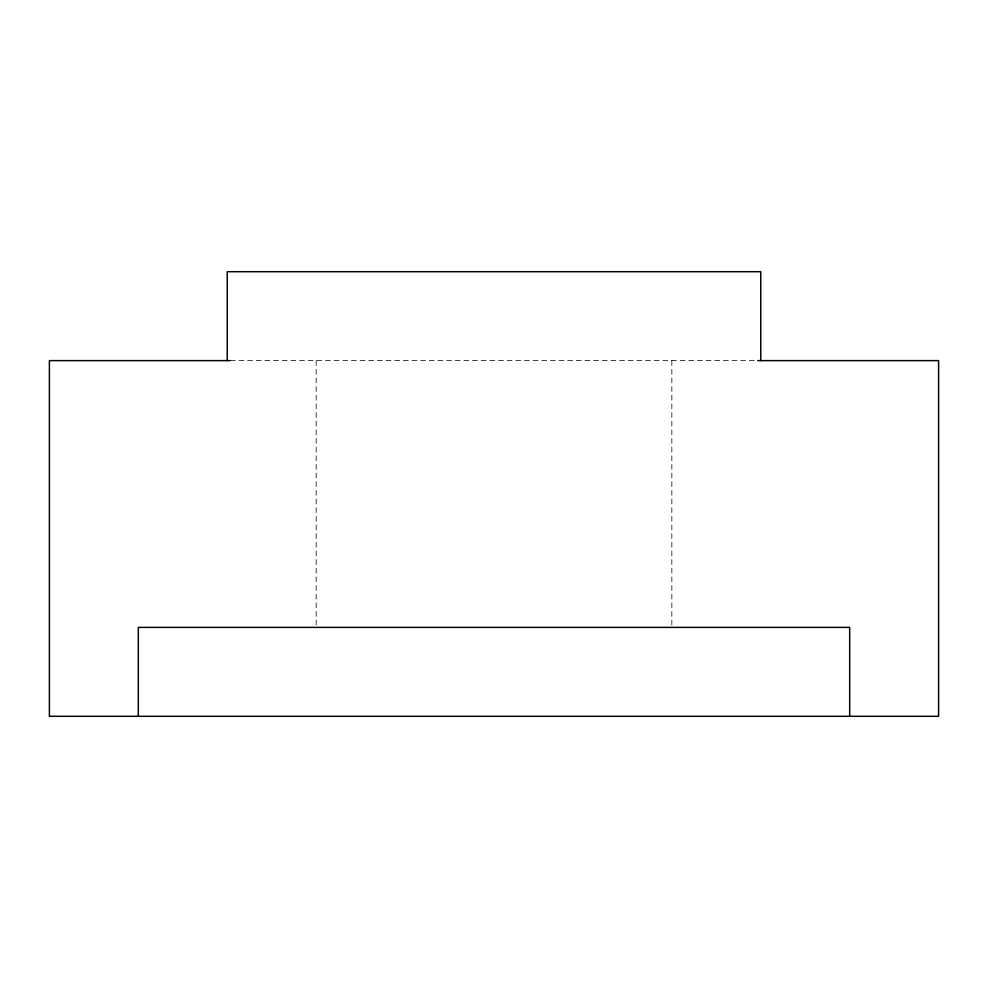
<?xml version="1.0" encoding="UTF-8"?>
<svg xmlns="http://www.w3.org/2000/svg" width="988" height="988" viewBox="0 0 988 988"><rect width="100%" height="100%" fill="white"/><g stroke="black" fill="none" stroke-linecap="round" stroke-linejoin="round"><path stroke-width="0.74" stroke-dasharray="4.94 3.71" d="M230.328 360.62L757.673 360.62M671.84 360.62L671.84 625.836M316.16 360.62L316.16 625.836"/><path stroke-width="1.48" d="M230.328 360.62L49.4 360.62L49.4 716.3L938.6 716.3L938.6 360.62L757.673 360.62M849.68 716.3L849.68 627.38L138.32 627.38L138.32 716.3M760.76 360.62L760.76 271.7L227.24 271.7L227.24 360.62"/></g></svg>
